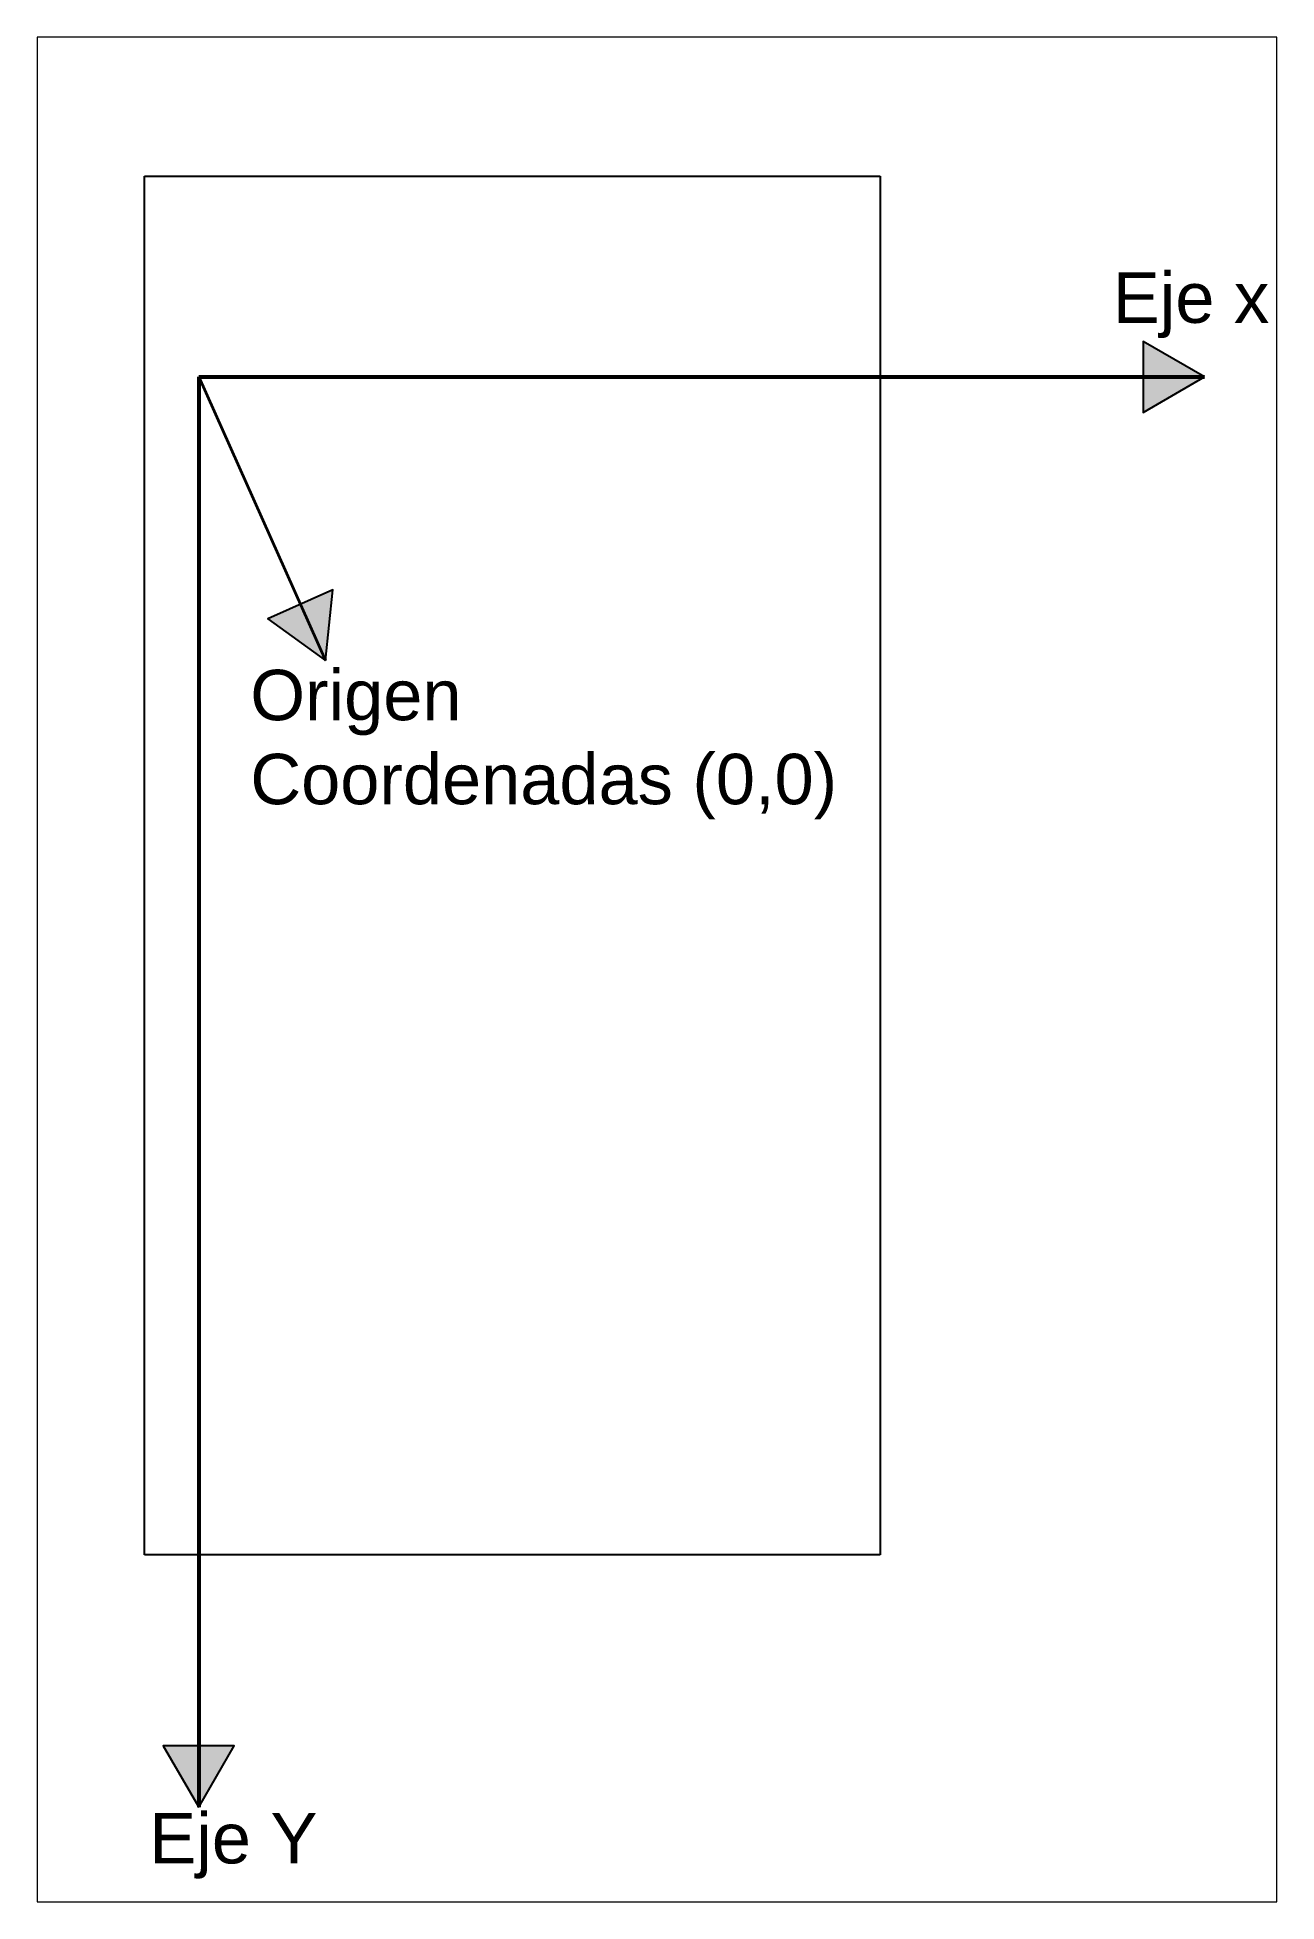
# Paper-space layout 'Presentación1' of a CAD drawing. Header units: millimetres. Extents: x -2 to 175, y 19 to 287.
# The model-space entities are those that its viewports show. They can reach past a viewport. Long polylines and large blocks are cut down to what shows.
import ezdxf

# ---------------------------------------------------------------- set-up
doc = ezdxf.new("R2010")
doc.units = ezdxf.units.MM
doc.layers.add('referencia', color=5, linetype='Continuous')
doc.styles.get("Standard").update_dxf_attribs({"font": 'arial.ttf'})
picture_1 = doc.add_image_def('image1.png', size_in_pixel=(331, 620))

msp = doc.modelspace()

# ---------------------------------------------------------------- hatches: boundary and pattern name
at = {"layer": 'referencia'}
h = msp.add_hatch(color=256, dxfattribs=at)
h.dxf.hatch_style = 1
h.paths.add_polyline_path([(378.727, 527.377), (378.727, 518.923), (386.048, 523.15)])
h = msp.add_hatch(color=256, dxfattribs=at)
h.dxf.hatch_style = 1
h.paths.add_polyline_path([(274.496, 494.337), (281.339, 489.374), (282.215, 497.783)])
h = msp.add_hatch(color=256, dxfattribs=at)
h.dxf.hatch_style = 1
h.paths.add_polyline_path([(262.037, 360.179), (266.264, 352.858), (270.491, 360.179)])

# ---------------------------------------------------------------- linework, layer by layer
at = {"layer": 'referencia', "lineweight": 53}
for q in [(386.048, 523.15), (266.264, 352.858)]:
    msp.add_line((266.264, 523.15), q, dxfattribs=at)
at = {"layer": 'referencia', "lineweight": 35}
msp.add_line((266.264, 523.15), (281.339, 489.374), dxfattribs=at)
at = {"layer": 'referencia'}
for points in [[(386.048, 523.15), (378.727, 527.377), (378.727, 518.923)], [(281.339, 489.374), (282.215, 497.783), (274.496, 494.337)], [(266.264, 352.858), (270.491, 360.179), (262.037, 360.179)]]:
    msp.add_lwpolyline(points, close=True, dxfattribs=at)

# ---------------------------------------------------------------- texts
at = {"layer": 'referencia', "lineweight": 35, "char_height": 6, "attachment_point": 1}
for s, width, insert in [('Eje x', 23.05714, (375.106, 535.588)), ('Origen\\PCoordenadas (0,0)', 73.24228, (272.398, 488.277)), ('Eje Y', 23.05714, (260.363, 352.167))]:
    msp.add_mtext_dynamic_manual_height_columns(s, width=width, gutter_width=12.5, heights=[0], dxfattribs=dict(at, insert=insert))

# ---------------------------------------------------------------- pictures from other files: only their frames are drawn
image = msp.add_image(picture_1, insert=(259.798, 382.927), size_in_units=(87.612, 164.108))
image.dxf.flags = 7

psp = doc.layouts.new('Presentación1')

# ---------------------------------------------------------------- viewports
at = {"layer": 'referencia'}
psp.add_viewport(center=(86.3, 153), size=(177.54, 267.001), view_center_point=(320.828, 452.597), view_height=221.9782, dxfattribs=at)

doc.saveas('drawing.dxf')
